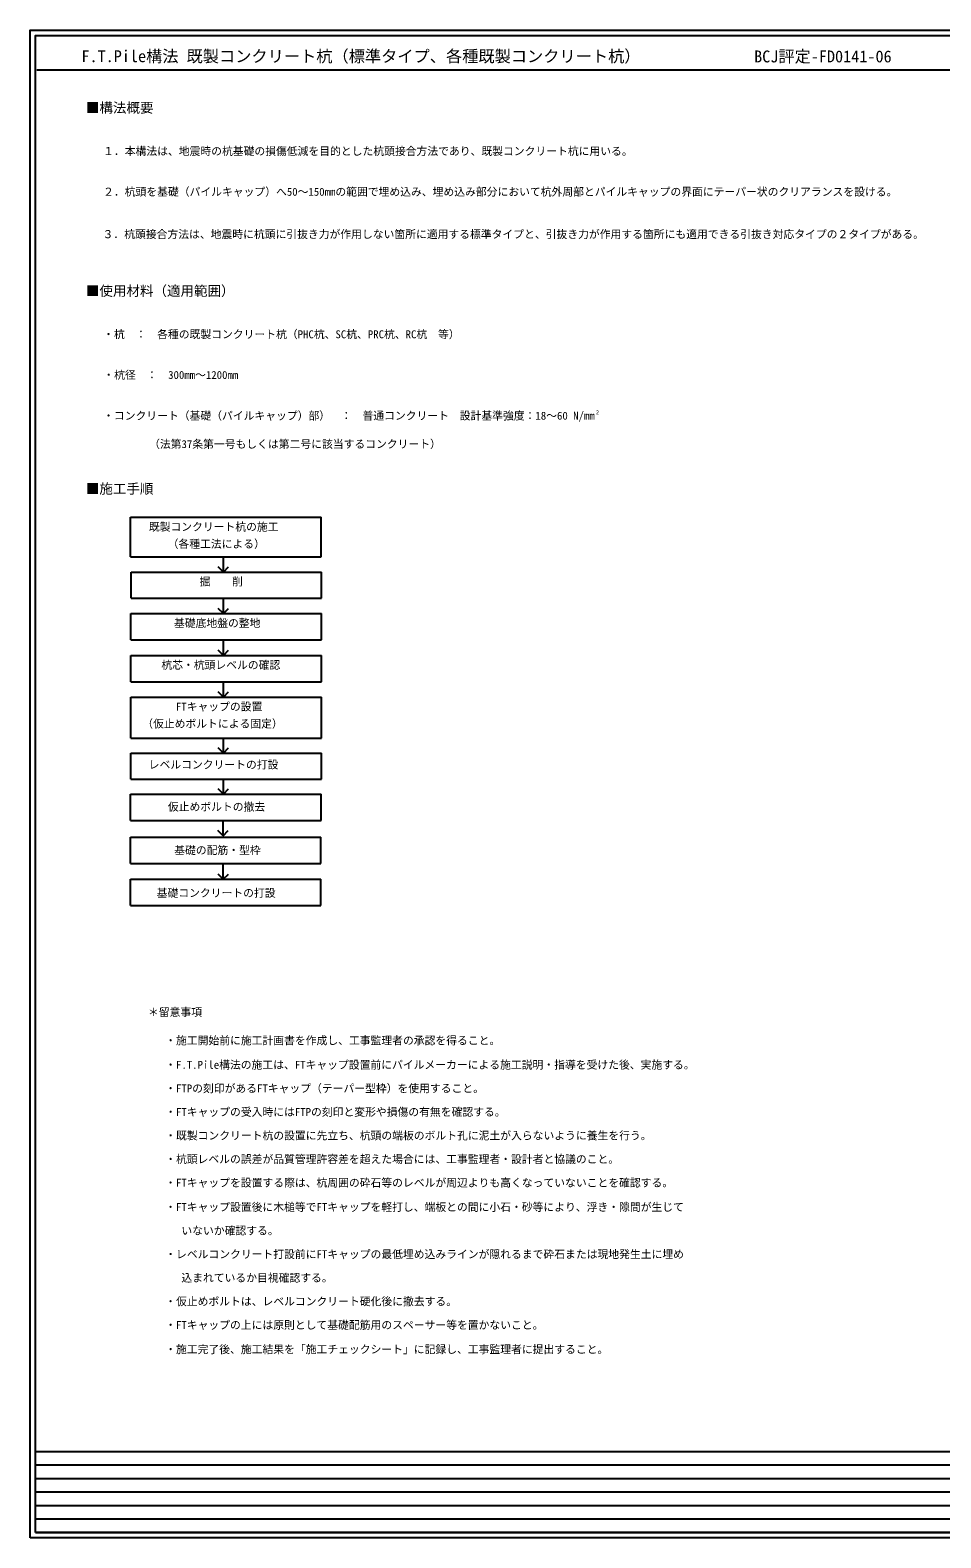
# Model space of a CAD drawing. Units: millimetres on the paper. Extents: x -201 to 201, y -142 to 138.
# Drawn here: x -201 to -32.5, y -140.8 to 138.2 of the extents above; entities that cross this region are included whole.
import ezdxf
from ezdxf.enums import TextEntityAlignment as Align

# ---------------------------------------------------------------- set-up
doc = ezdxf.new("R2010")
doc.units = ezdxf.units.MM
doc.layers.add('0-0_A02', color=4, linetype='Continuous')
doc.layers.add('0-7_A01', color=4, linetype='Continuous')
doc.styles.add('ＭＳ ゴシック', font='')
doc.styles.get('ＭＳ ゴシック').set_extended_font_data('MS Gothic')

msp = doc.modelspace()

# ---------------------------------------------------------------- linework, layer by layer
at = {"layer": '0-0_A02', "color": 7}
for p, q in [((-200, -124.841), (200, -124.841)), ((-200, -127.341), (104, -127.341)), ((-200, -129.841), (200, -129.841)), ((-200, -132.341), (104, -132.341)), ((-200, -134.841), (200, -134.841)), ((-200, -137.341), (104, -137.341)), ((-200, -139.841), (200, -139.841))]:
    msp.add_line(p, q, dxfattribs=at)
for points in [[(-201, -140.841), (-201, 138.159), (201, 138.159), (201, -140.841)], [(-200, -139.841), (-200, 137.159), (200, 137.159), (200, -139.841)]]:
    msp.add_lwpolyline(points, close=True, dxfattribs=at)
at = {"layer": '0-7_A01'}
for p, q in [((-199.737, 130.83), (200, 130.83)), ((-182.412, 40.667), (-182.412, 48.026)), ((-182.412, 40.667), (-147.179, 40.667)), ((-165.243, 37.889), (-165.243, 40.667)), ((-182.306, 37.889), (-147.073, 37.889)), ((-182.306, 33.971), (-182.306, 37.889)), ((-182.306, 33.029), (-182.306, 37.889)), ((-182.306, 33.029), (-182.306, 37.889)), ((-182.306, 33.029), (-182.306, 37.889)), ((-165.243, 37.889), (-166.203, 38.849)), ((-165.243, 37.889), (-164.282, 38.849)), ((-147.073, 33.029), (-147.073, 37.889)), ((-182.306, 33.029), (-147.073, 33.029)), ((-165.243, 30.205), (-166.203, 31.165)), ((-165.243, 30.205), (-165.243, 33.029)), ((-165.243, 30.205), (-164.282, 31.165)), ((-182.359, 30.205), (-147.126, 30.205)), ((-182.359, 26.287), (-182.359, 30.205)), ((-182.359, 25.345), (-182.359, 30.205)), ((-182.359, 25.345), (-182.359, 30.205)), ((-182.359, 25.345), (-182.359, 30.205)), ((-147.126, 25.345), (-147.126, 30.205)), ((-182.359, 25.345), (-147.126, 25.345)), ((-165.243, 22.452), (-165.243, 25.345)), ((-182.359, 22.452), (-147.126, 22.452)), ((-182.359, 18.534), (-182.359, 22.452)), ((-182.359, 17.593), (-182.359, 22.452)), ((-182.359, 17.593), (-182.359, 22.452)), ((-182.359, 17.593), (-182.359, 22.452)), ((-165.243, 22.452), (-166.203, 23.413)), ((-165.243, 22.452), (-164.282, 23.413)), ((-147.126, 17.593), (-147.126, 22.452)), ((-182.359, 17.593), (-147.126, 17.593)), ((-165.243, 14.753), (-165.243, 17.593)), ((-182.359, 14.753), (-147.126, 14.753)), ((-182.359, 10.835), (-182.359, 14.753)), ((-182.359, 9.893), (-182.359, 14.753)), ((-182.359, 9.893), (-182.359, 14.753)), ((-182.359, 7.139), (-182.359, 14.753)), ((-165.243, 14.753), (-166.203, 15.714)), ((-165.243, 14.753), (-164.282, 15.714)), ((-147.126, 7.139), (-147.126, 14.753)), ((-182.359, 7.139), (-147.126, 7.139)), ((-165.243, 4.385), (-165.243, 7.139)), ((-182.359, 4.385), (-147.126, 4.385)), ((-182.359, 0.467), (-182.359, 4.385)), ((-182.359, -0.474), (-182.359, 4.385)), ((-182.359, -0.474), (-182.359, 4.385)), ((-182.359, -0.474), (-182.359, 4.385)), ((-165.243, 4.385), (-166.203, 5.346)), ((-165.243, 4.385), (-164.282, 5.346)), ((-147.126, -0.474), (-147.126, 4.385)), ((-182.359, -0.474), (-147.126, -0.474)), ((-165.243, -3.227), (-166.203, -2.266)), ((-165.243, -3.227), (-165.243, -0.474)), ((-165.243, -3.227), (-164.282, -2.266)), ((-182.412, -3.227), (-147.179, -3.227)), ((-182.412, -7.145), (-182.412, -3.227)), ((-182.412, -8.086), (-182.412, -3.227)), ((-182.412, -8.086), (-182.412, -3.227)), ((-182.412, -8.086), (-182.412, -3.227)), ((-147.179, -8.086), (-147.179, -3.227)), ((-182.412, -8.086), (-147.179, -8.086)), ((-165.296, -10.926), (-165.296, -8.086)), ((-165.296, -10.926), (-166.256, -9.965)), ((-165.296, -10.926), (-164.335, -9.965)), ((-182.44, -11.174), (-147.208, -11.174)), ((-182.44, -15.092), (-182.44, -11.174)), ((-182.44, -16.033), (-182.44, -11.174)), ((-182.44, -16.033), (-182.44, -11.174)), ((-182.44, -16.033), (-182.44, -11.174)), ((-147.208, -16.033), (-147.208, -11.174)), ((-182.44, -16.033), (-147.208, -16.033)), ((-165.271, -18.98), (-165.271, -16.033)), ((-182.44, -18.98), (-147.208, -18.98)), ((-182.44, -22.898), (-182.44, -18.98)), ((-182.44, -23.839), (-182.44, -18.98)), ((-182.44, -23.839), (-182.44, -18.98)), ((-182.44, -23.839), (-182.44, -18.98)), ((-165.271, -18.98), (-166.232, -18.019)), ((-165.271, -18.98), (-164.31, -18.019)), ((-147.208, -23.839), (-147.208, -18.98)), ((-182.44, -23.839), (-147.208, -23.839))]:
    msp.add_line(p, q, dxfattribs=at)
at = {"layer": '0-7_A01', "color": 7}
for p, q in [((-182.412, 48.026), (-147.179, 48.026)), ((-182.412, 44.109), (-182.412, 48.026)), ((-147.179, 40.667), (-147.179, 48.026))]:
    msp.add_line(p, q, dxfattribs=at)

# ---------------------------------------------------------------- texts
at = {"layer": '0-0_A02', "color": 7, "style": 'ＭＳ ゴシック'}
for s, height, p in [('F.T.Pile構法 既製コンクリート杭（標準タイプ、各種既製コンクリート杭）', 2.199, (-191.52, 131.578)), ('■構法概要', 1.833, (-190.687, 122.338)), ('１．本構法は、地震時の杭基礎の損傷低減を目的とした杭頭接合方法であり、既製コンクリート杭に用いる。', 1.466, (-187.501, 114.595)), ('２．杭頭を基礎（パイルキャップ）へ50～150mmの範囲で埋め込み、埋め込み部分において杭外周部とパイルキャップの界面にテーパー状のクリアランスを設ける。', 1.466, (-187.501, 107.072)), ('■使用材料（適用範囲）', 1.833, (-190.687, 88.446)), ('・杭\u3000：\u3000各種の既製コンクリート杭（PHC杭、SC杭、PRC杭、RC杭\u3000等）', 1.466, (-187.501, 80.703)), ('・杭径\u3000：\u3000300mm～1200mm', 1.466, (-187.466, 73.18)), ('・コンクリート（基礎（パイルキャップ）部）\u3000：\u3000普通コンクリート\u3000設計基準強度：18～60 N/mm', 1.466, (-187.501, 65.637)), ('（法第37条第一号もしくは第二号に該当するコンクリート）', 1.466, (-178.995, 60.388)), ('■施工手順', 1.833, (-190.687, 51.834)), ('既製コンクリート杭の施工', 1.466, (-179.041, 45.078))]:
    msp.add_text(s, height=height, dxfattribs=at).set_placement(p, align=Align.BOTTOM_LEFT)
at = {"layer": '0-0_A02', "style": 'ＭＳ ゴシック'}
for s, height, p in [('BCJ評定-FD0141-06', 2.199, (-67.052, 131.537)), ('３．杭頭接合方法は、地震時に杭頭に引抜き力が作用しない箇所に適用する標準タイプと、引抜き力が作用する箇所にも適用できる引抜き対応タイプの２タイプがある。', 1.466, (-187.6, 99.22)), ('2', 0.733, (-96.316, 66.843)), ('（各種工法による）', 1.466, (-175.563, 41.912)), ('掘\u3000\u3000削', 1.466, (-169.661, 34.94)), ('基礎底地盤の整地', 1.466, (-174.389, 27.256)), ('杭芯・杭頭レベルの確認', 1.466, (-176.727, 19.503)), ('FTキャップの設置', 1.466, (-174.034, 11.804)), ('（仮止めボルトによる固定）', 1.466, (-180.259, 8.638)), ('レベルコンクリートの打設', 1.466, (-179.065, 1.066)), ('仮止めボルトの撤去', 1.466, (-175.515, -6.732)), ('基礎の配筋・型枠', 1.466, (-174.348, -14.764)), ('基礎コンクリートの打設', 1.466, (-177.588, -22.677)), ('＊留意事項', 1.466, (-179.198, -44.736)), ('・施工開始前に施工計画書を作成し、工事監理者の承認を得ること。', 1.466, (-176.012, -49.979)), ('・F.T.Pile構法の施工は、FTキャップ設置前にパイルメーカーによる施工説明・指導を受けた後、実施する。', 1.466, (-176.012, -54.479)), ('・FTPの刻印があるFTキャップ（テーパー型枠）を使用すること。', 1.466, (-176.012, -58.844)), ('・FTキャップの受入時にはFTPの刻印と変形や損傷の有無を確認する。', 1.466, (-176.012, -63.209)), ('・既製コンクリート杭の設置に先立ち、杭頭の端板のボルト孔に泥土が入らないように養生を行う。', 1.466, (-176.012, -67.574)), ('・杭頭レベルの誤差が品質管理許容差を超えた場合には、工事監理者・設計者と協議のこと。', 1.466, (-176.012, -71.939)), ('・FTキャップを設置する際は、杭周囲の砕石等のレベルが周辺よりも高くなっていないことを確認する。', 1.466, (-176.012, -76.305)), ('・FTキャップ設置後に木槌等でFTキャップを軽打し、端板との間に小石・砂等により、浮き・隙間が生じて', 1.466, (-176.012, -80.805)), ('   いないか確認する。', 1.466, (-176.012, -85.17)), ('・レベルコンクリート打設前にFTキャップの最低埋め込みラインが隠れるまで砕石または現地発生土に埋め', 1.466, (-176.012, -89.535)), ('   込まれているか目視確認する。', 1.466, (-176.012, -93.9)), ('・仮止めボルトは、レベルコンクリート硬化後に撤去する。', 1.466, (-176.012, -98.265)), ('・FTキャップの上には原則として基礎配筋用のスペーサー等を置かないこと。', 1.466, (-176.012, -102.63)), ('・施工完了後、施工結果を「施工チェックシート」に記録し、工事監理者に提出すること。', 1.466, (-176.012, -107.13))]:
    msp.add_text(s, height=height, dxfattribs=at).set_placement(p, align=Align.BOTTOM_LEFT)

doc.saveas('drawing.dxf')
